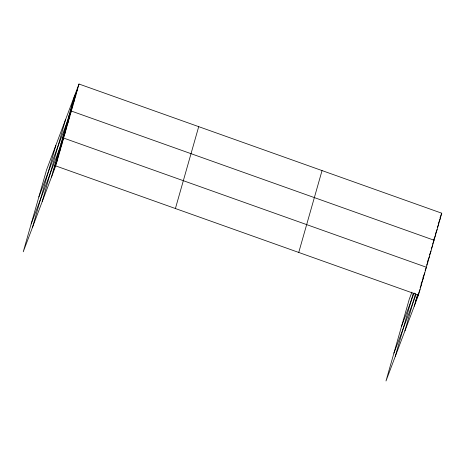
<?xml version="1.0" encoding="UTF-8"?>
<svg xmlns="http://www.w3.org/2000/svg" width="465" height="465" viewBox="0 0 465 465"><rect width="100%" height="100%" fill="white"/><g stroke="black" fill="none" stroke-linecap="round" stroke-linejoin="round"><path stroke-width="0.7" d="M32.573 227.123L55.876 145.254M42.176 201.705L65.478 119.836M51.499 177.037L74.801 95.168M79.009 84.026L46.552 169.923L23.25 251.792L55.707 165.9L79.009 84.026L441.75 213.208L418.448 295.077L385.991 380.975L409.293 299.1L411.92 292.142M175.41 208.529L198.712 126.654M298.739 252.449L322.047 170.579M395.308 356.306L413.234 293.345M404.916 330.888L415.53 293.595M414.234 306.22L417.407 295.083M73.261 100.574L77.475 89.431M71.726 105.974L75.934 94.837M70.186 111.379L74.394 100.237M68.651 116.779L72.86 105.642M38.862 196.939L71.319 111.042L434.06 240.225L432.572 244.154M65.571 127.59L69.785 116.448M64.036 132.99L68.245 121.853M62.496 138.396L66.704 127.253M60.956 143.801L65.17 132.659M31.172 223.956L63.629 138.064L426.37 267.241L425.132 270.52M57.834 154.769L62.043 143.627M56.253 160.338L60.462 149.195M54.667 165.906L58.875 154.764M53.08 171.475L57.294 160.332M440.018 217.794L441.75 213.208M438.233 223.851L440.21 218.608M437.437 227.292L438.675 224.014M435.403 234.005L437.135 229.419M433.618 240.062L435.6 234.819M401.603 326.122L414.123 292.979M431.282 248.903L432.52 245.63M429.497 254.965L430.985 251.03M427.463 261.679L429.445 256.436M426.667 265.114L427.905 261.842M393.913 353.138L415.943 294.827M422.801 278.053L424.783 272.81M420.97 284.278L423.202 278.378M420.127 287.876L421.616 283.946M415.82 300.652L420.029 289.509M55.707 165.9L418.448 295.077"/></g></svg>
